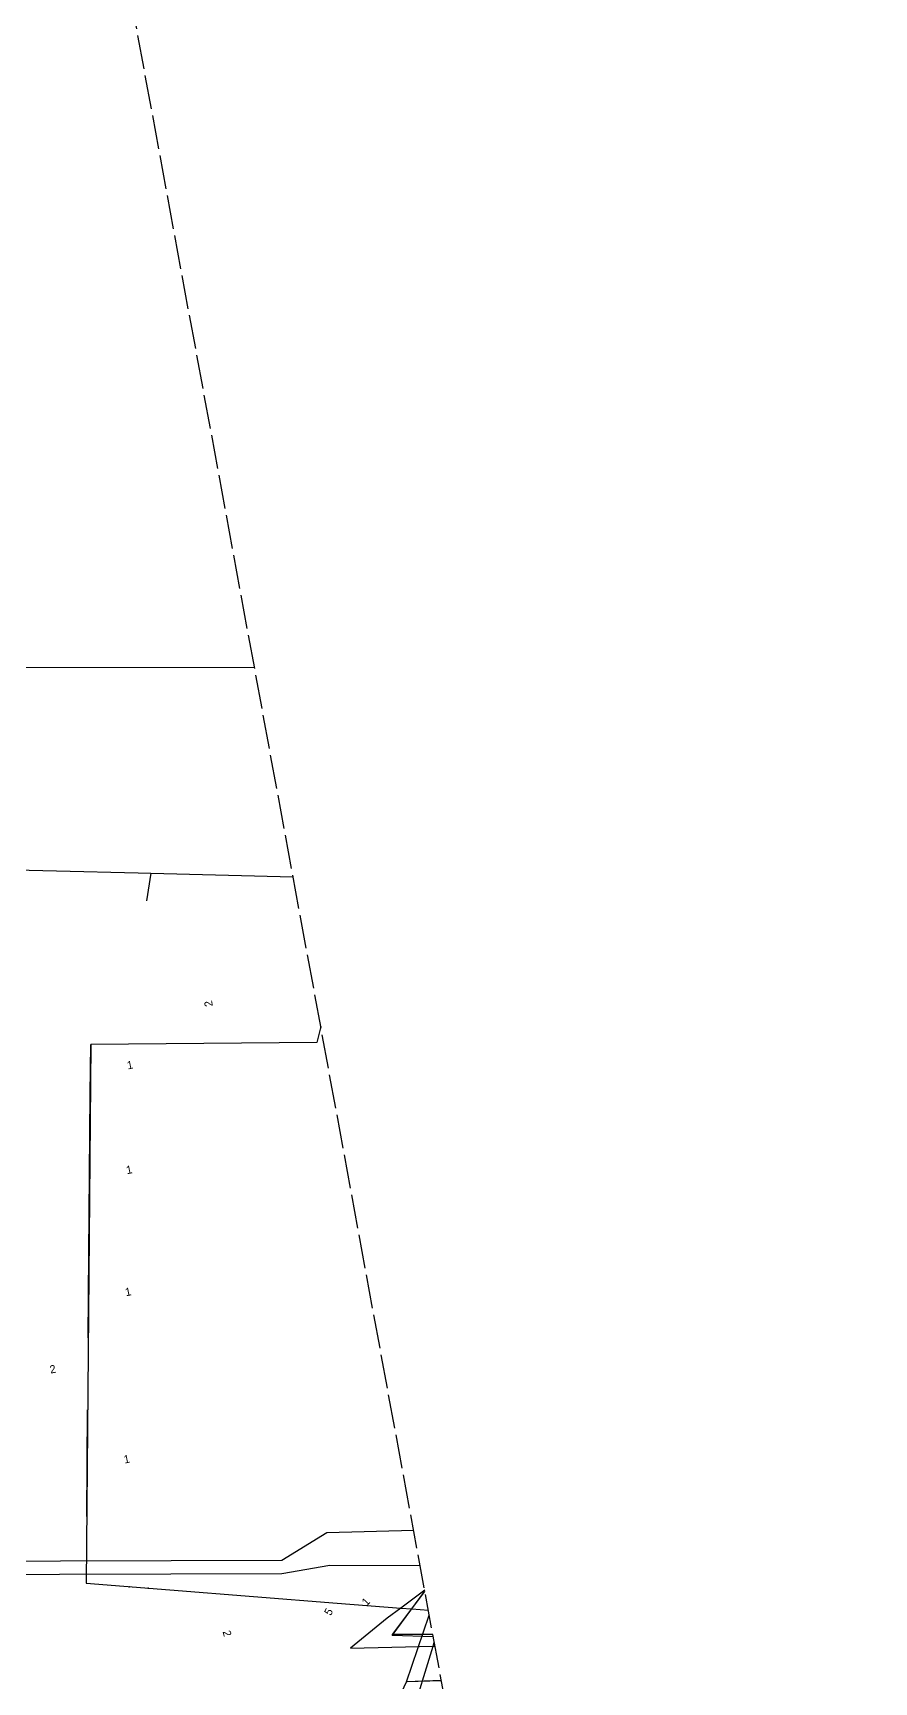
# Model space of a CAD drawing. Header units: metres. Extents: x -529 to 260, y -315 to 217.
# Drawn here: x 220 to 251.5, y 93.1 to 154.9 of the extents above; entities that cross this region are included whole.
import ezdxf

# ---------------------------------------------------------------- set-up
doc = ezdxf.new("R2010")
doc.units = ezdxf.units.M
doc.linetypes.add('DASHED', pattern=[1.524, 1.27, -0.254])
for name, color, linetype, true_color in [('KA0000_OVG_Orientatiepolygoon', 7, 'Continuous', 0xff00ff), ('KL0004_DAT_Kabelbed', 7, 'Continuous', 0x00ff00), ('KL0004_DAT_Mantelbuis', 7, 'Continuous', 0x00ff00), ('KL0004_DAT_Telecommunicatiekabel', 7, 'Continuous', 0x00ff00), ('KL0004_ELS_Elektriciteitskabel', 7, 'Continuous', 0x960000), ('KL0004_ELS_Kabelbed', 7, 'Continuous', 0x960000), ('KL0004_ELS_Mantelbuis', 7, 'Continuous', 0x960000), ('KL0004_EMS_Elektriciteitskabel', 7, 'Continuous', 0xc80000), ('KL0004_EMS_Kabelbed', 7, 'Continuous', 0xc80000), ('KL0004_EMS_Mantelbuis', 7, 'Continuous', 0xc80000), ('KL0004_GLD_Kabelbed', 7, 'Continuous', 0xffaf3c), ('KL0004_GLD_Mantelbuis', 7, 'Continuous', 0xffaf3c), ('KL0004_GLD_OlieGasChemicalienPijpleiding', 7, 'Continuous', 0xffaf3c), ('KL1010_DAT_Telecommunicatiekabel', 7, 'Continuous', 0x00ff00), ('KL1051_DAT_Annotatie', 7, 'Continuous', 0xffffff), ('KL1051_DAT_Appurtenance', 7, 'Continuous', 0x00ff00), ('KL1051_DAT_Kabelbed', 7, 'Continuous', 0x00ff00), ('KL1051_DAT_Mantelbuis', 7, 'Continuous', 0x00ff00), ('KL1089_DAT_Appurtenance', 7, 'Continuous', 0x00ff00), ('KL1089_DAT_Kabelbed', 7, 'Continuous', 0x00ff00), ('KL1126_DAT_Telecommunicatiekabel', 7, 'Continuous', 0x00ff00)]:
    doc.layers.add(name, color=color, linetype=linetype, true_color=true_color)

msp = doc.modelspace()

# ---------------------------------------------------------------- linework, layer by layer
at = {"layer": 'KA0000_OVG_Orientatiepolygoon', "linetype": 'DASHED'}
msp.add_lwpolyline([(212.467, 216.691), (-371.799, 183.859), (-469.178, -314.621), (251.501, 5.16), (212.467, 216.691)], close=True, dxfattribs=at)
at = {"layer": 'KL0004_DAT_Kabelbed', "linetype": 'CONTINUOUS'}
for points in [[(202.081, 123.488), (217.759, 123.541), (223.904, 123.386), (224.371, 123.374)], [(224.371, 123.374), (229.711, 123.239)], [(208.437, 97.057), (229.288, 97.12), (231.089, 97.441)], [(231.089, 97.441), (234.474, 97.43)]]:
    msp.add_lwpolyline(points, dxfattribs=at)
at = {"layer": 'KL0004_DAT_Mantelbuis', "linetype": 'CONTINUOUS'}
for points in [[(202.081, 123.488), (217.759, 123.541), (223.904, 123.386), (224.371, 123.374)], [(224.371, 123.374), (229.711, 123.239)], [(208.437, 97.057), (229.288, 97.12), (231.089, 97.441)], [(231.089, 97.441), (234.474, 97.43)]]:
    msp.add_lwpolyline(points, dxfattribs=at)
at = {"layer": 'KL0004_DAT_Telecommunicatiekabel', "linetype": 'CONTINUOUS'}
for points in [[(202.081, 123.488), (217.759, 123.541), (223.904, 123.386), (224.371, 123.374)], [(202.081, 123.488), (217.759, 123.541), (223.904, 123.386), (224.371, 123.374)], [(202.081, 123.488), (217.759, 123.541), (223.904, 123.386), (224.371, 123.374)], [(202.081, 123.488), (217.759, 123.541), (223.904, 123.386), (224.371, 123.374)], [(202.081, 123.488), (217.759, 123.541), (223.904, 123.386), (224.371, 123.374)], [(202.081, 123.488), (217.759, 123.541), (223.904, 123.386), (224.371, 123.374)], [(224.371, 123.374), (229.711, 123.239)], [(224.371, 123.374), (229.711, 123.239)], [(224.371, 123.374), (229.711, 123.239)], [(224.371, 123.374), (229.711, 123.239)], [(224.371, 123.374), (229.711, 123.239)], [(224.371, 123.374), (229.711, 123.239)], [(208.437, 97.057), (229.288, 97.12), (231.089, 97.441)], [(208.437, 97.057), (229.288, 97.12), (231.089, 97.441)], [(208.437, 97.057), (229.288, 97.12), (231.089, 97.441)], [(208.437, 97.057), (229.288, 97.12), (231.089, 97.441)], [(208.437, 97.057), (229.288, 97.12), (231.089, 97.441)], [(208.437, 97.057), (229.288, 97.12), (231.089, 97.441)], [(208.437, 97.057), (229.288, 97.12), (231.089, 97.441)], [(208.437, 97.057), (229.288, 97.12), (231.089, 97.441)], [(208.437, 97.057), (229.288, 97.12), (231.089, 97.441)], [(208.437, 97.057), (229.288, 97.12), (231.089, 97.441)], [(231.089, 97.441), (234.474, 97.43)], [(231.089, 97.441), (234.474, 97.43)], [(231.089, 97.441), (234.474, 97.43)], [(231.089, 97.441), (234.474, 97.43)], [(231.089, 97.441), (234.474, 97.43)], [(231.089, 97.441), (234.474, 97.43)], [(231.089, 97.441), (234.474, 97.43)], [(231.089, 97.441), (234.474, 97.43)], [(231.089, 97.441), (234.474, 97.43)], [(231.089, 97.441), (234.474, 97.43)]]:
    msp.add_lwpolyline(points, dxfattribs=at)
at = {"layer": 'KL0004_ELS_Elektriciteitskabel', "linetype": 'CONTINUOUS'}
for points in [[(202.081, 123.488), (217.759, 123.541), (223.904, 123.386), (224.371, 123.374)], [(202.081, 123.488), (217.759, 123.541), (223.904, 123.386), (224.371, 123.374)], [(202.081, 123.488), (217.759, 123.541), (223.904, 123.386), (224.371, 123.374)], [(202.081, 123.488), (217.759, 123.541), (223.904, 123.386), (224.371, 123.374)], [(202.081, 123.488), (217.759, 123.541), (223.904, 123.386), (224.371, 123.374)], [(202.081, 123.488), (217.759, 123.541), (223.904, 123.386), (224.371, 123.374)], [(202.081, 123.488), (217.759, 123.541), (223.904, 123.386), (224.371, 123.374)], [(202.081, 123.488), (217.759, 123.541), (223.904, 123.386), (224.371, 123.374)], [(202.081, 123.488), (217.759, 123.541), (223.904, 123.386), (224.371, 123.374)], [(202.081, 123.488), (217.759, 123.541), (223.904, 123.386), (224.371, 123.374)], [(202.081, 123.488), (217.759, 123.541), (223.904, 123.386), (224.371, 123.374)], [(202.081, 123.488), (217.759, 123.541), (223.904, 123.386), (224.371, 123.374)], [(202.081, 123.488), (217.759, 123.541), (223.904, 123.386), (224.371, 123.374)], [(202.081, 123.488), (217.759, 123.541), (223.904, 123.386), (224.371, 123.374)], [(202.081, 123.488), (217.759, 123.541), (223.904, 123.386), (224.371, 123.374)], [(202.081, 123.488), (217.759, 123.541), (223.904, 123.386), (224.371, 123.374)], [(202.081, 123.488), (217.759, 123.541), (223.904, 123.386), (224.371, 123.374)], [(202.081, 123.488), (217.759, 123.541), (223.904, 123.386), (224.371, 123.374)], [(202.081, 123.488), (217.759, 123.541), (223.904, 123.386), (224.371, 123.374)], [(202.081, 123.488), (217.759, 123.541), (223.904, 123.386), (224.371, 123.374)], [(202.081, 123.488), (217.759, 123.541), (223.904, 123.386), (224.371, 123.374)], [(202.081, 123.488), (217.759, 123.541), (223.904, 123.386), (224.371, 123.374)], [(202.081, 123.488), (217.759, 123.541), (223.904, 123.386), (224.371, 123.374)], [(202.081, 123.488), (217.759, 123.541), (223.904, 123.386), (224.371, 123.374)], [(202.081, 123.488), (217.759, 123.541), (223.904, 123.386), (224.371, 123.374)], [(202.081, 123.488), (217.759, 123.541), (223.904, 123.386), (224.371, 123.374)], [(202.081, 123.488), (217.759, 123.541), (223.904, 123.386), (224.371, 123.374)], [(202.081, 123.488), (217.759, 123.541), (223.904, 123.386), (224.371, 123.374)], [(202.081, 123.488), (217.759, 123.541), (223.904, 123.386), (224.371, 123.374)], [(202.081, 123.488), (217.759, 123.541), (223.904, 123.386), (224.371, 123.374)], [(202.081, 123.488), (217.759, 123.541), (223.904, 123.386), (224.371, 123.374)], [(202.081, 123.488), (217.759, 123.541), (223.904, 123.386), (224.371, 123.374)], [(202.081, 123.488), (217.759, 123.541), (223.904, 123.386), (224.371, 123.374)], [(202.081, 123.488), (217.759, 123.541), (223.904, 123.386), (224.371, 123.374)], [(202.081, 123.488), (217.759, 123.541), (223.904, 123.386), (224.371, 123.374)], [(202.081, 123.488), (217.759, 123.541), (223.904, 123.386), (224.371, 123.374)], [(202.081, 123.488), (217.759, 123.541), (223.904, 123.386), (224.371, 123.374)], [(202.081, 123.488), (217.759, 123.541), (223.904, 123.386), (224.371, 123.374)], [(202.081, 123.488), (217.759, 123.541), (223.904, 123.386), (224.371, 123.374)], [(202.081, 123.488), (217.759, 123.541), (223.904, 123.386), (224.371, 123.374)], [(202.081, 123.488), (217.759, 123.541), (223.904, 123.386), (224.371, 123.374)], [(202.081, 123.488), (217.759, 123.541), (223.904, 123.386), (224.371, 123.374)], [(202.081, 123.488), (217.759, 123.541), (223.904, 123.386), (224.371, 123.374)], [(202.081, 123.488), (217.759, 123.541), (223.904, 123.386), (224.371, 123.374)], [(202.081, 123.488), (217.759, 123.541), (223.904, 123.386), (224.371, 123.374)], [(202.081, 123.488), (217.759, 123.541), (223.904, 123.386), (224.371, 123.374)], [(202.081, 123.488), (217.759, 123.541), (223.904, 123.386), (224.371, 123.374)], [(202.081, 123.488), (217.759, 123.541), (223.904, 123.386), (224.371, 123.374)], [(202.081, 123.488), (217.759, 123.541), (223.904, 123.386), (224.371, 123.374)], [(202.081, 123.488), (217.759, 123.541), (223.904, 123.386), (224.371, 123.374)], [(224.371, 123.374), (224.209, 122.341)], [(224.371, 123.374), (224.209, 122.341)], [(224.371, 123.374), (229.711, 123.239)], [(224.371, 123.374), (229.711, 123.239)], [(224.371, 123.374), (229.711, 123.239)], [(224.371, 123.374), (229.711, 123.239)], [(224.371, 123.374), (229.711, 123.239)], [(224.371, 123.374), (229.711, 123.239)], [(224.371, 123.374), (229.711, 123.239)], [(224.371, 123.374), (229.711, 123.239)], [(224.371, 123.374), (229.711, 123.239)], [(224.371, 123.374), (229.711, 123.239)], [(224.371, 123.374), (229.711, 123.239)], [(224.371, 123.374), (229.711, 123.239)], [(224.371, 123.374), (229.711, 123.239)], [(224.371, 123.374), (229.711, 123.239)], [(224.371, 123.374), (229.711, 123.239)], [(224.371, 123.374), (229.711, 123.239)], [(224.371, 123.374), (229.711, 123.239)], [(224.371, 123.374), (229.711, 123.239)], [(224.371, 123.374), (229.711, 123.239)], [(224.371, 123.374), (229.711, 123.239)], [(224.371, 123.374), (229.711, 123.239)], [(224.371, 123.374), (229.711, 123.239)], [(224.371, 123.374), (229.711, 123.239)], [(224.371, 123.374), (229.711, 123.239)], [(224.371, 123.374), (229.711, 123.239)], [(224.371, 123.374), (229.711, 123.239)], [(224.371, 123.374), (229.711, 123.239)], [(224.371, 123.374), (229.711, 123.239)], [(224.371, 123.374), (229.711, 123.239)], [(224.371, 123.374), (229.711, 123.239)], [(224.371, 123.374), (229.711, 123.239)], [(224.371, 123.374), (229.711, 123.239)], [(224.371, 123.374), (229.711, 123.239)], [(224.371, 123.374), (229.711, 123.239)], [(224.371, 123.374), (229.711, 123.239)], [(224.371, 123.374), (229.711, 123.239)], [(224.371, 123.374), (229.711, 123.239)], [(224.371, 123.374), (229.711, 123.239)], [(224.371, 123.374), (229.711, 123.239)], [(224.371, 123.374), (229.711, 123.239)], [(224.371, 123.374), (229.711, 123.239)], [(224.371, 123.374), (229.711, 123.239)], [(224.371, 123.374), (229.711, 123.239)], [(224.371, 123.374), (229.711, 123.239)], [(224.371, 123.374), (229.711, 123.239)], [(224.371, 123.374), (229.711, 123.239)], [(229.285, 97.612), (208.539, 97.545), (203.849, 101.731), (201.673, 101.715), (199.049, 101.849)], [(229.285, 97.612), (208.539, 97.545), (203.849, 101.731), (201.673, 101.715), (199.049, 101.849)], [(234.235, 98.73), (230.974, 98.652), (229.285, 97.612)], [(234.235, 98.73), (230.974, 98.652), (229.285, 97.612)], [(208.437, 97.057), (229.288, 97.12), (231.089, 97.441)], [(208.437, 97.057), (229.288, 97.12), (231.089, 97.441)], [(208.437, 97.057), (229.288, 97.12), (231.089, 97.441)], [(208.437, 97.057), (229.288, 97.12), (231.089, 97.441)], [(208.437, 97.057), (229.288, 97.12), (231.089, 97.441)], [(208.437, 97.057), (229.288, 97.12), (231.089, 97.441)], [(208.437, 97.057), (229.288, 97.12), (231.089, 97.441)], [(208.437, 97.057), (229.288, 97.12), (231.089, 97.441)], [(208.437, 97.057), (229.288, 97.12), (231.089, 97.441)], [(208.437, 97.057), (229.288, 97.12), (231.089, 97.441)], [(208.437, 97.057), (229.288, 97.12), (231.089, 97.441)], [(208.437, 97.057), (229.288, 97.12), (231.089, 97.441)], [(208.437, 97.057), (229.288, 97.12), (231.089, 97.441)], [(208.437, 97.057), (229.288, 97.12), (231.089, 97.441)], [(208.437, 97.057), (229.288, 97.12), (231.089, 97.441)], [(208.437, 97.057), (229.288, 97.12), (231.089, 97.441)], [(208.437, 97.057), (229.288, 97.12), (231.089, 97.441)], [(208.437, 97.057), (229.288, 97.12), (231.089, 97.441)], [(208.437, 97.057), (229.288, 97.12), (231.089, 97.441)], [(208.437, 97.057), (229.288, 97.12), (231.089, 97.441)], [(208.437, 97.057), (229.288, 97.12), (231.089, 97.441)], [(208.437, 97.057), (229.288, 97.12), (231.089, 97.441)], [(208.437, 97.057), (229.288, 97.12), (231.089, 97.441)], [(208.437, 97.057), (229.288, 97.12), (231.089, 97.441)], [(208.437, 97.057), (229.288, 97.12), (231.089, 97.441)], [(208.437, 97.057), (229.288, 97.12), (231.089, 97.441)], [(208.437, 97.057), (229.288, 97.12), (231.089, 97.441)], [(208.437, 97.057), (229.288, 97.12), (231.089, 97.441)], [(208.437, 97.057), (229.288, 97.12), (231.089, 97.441)], [(208.437, 97.057), (229.288, 97.12), (231.089, 97.441)], [(208.437, 97.057), (229.288, 97.12), (231.089, 97.441)], [(208.437, 97.057), (229.288, 97.12), (231.089, 97.441)], [(208.437, 97.057), (229.288, 97.12), (231.089, 97.441)], [(208.437, 97.057), (229.288, 97.12), (231.089, 97.441)], [(208.437, 97.057), (229.288, 97.12), (231.089, 97.441)], [(208.437, 97.057), (229.288, 97.12), (231.089, 97.441)], [(208.437, 97.057), (229.288, 97.12), (231.089, 97.441)], [(208.437, 97.057), (229.288, 97.12), (231.089, 97.441)], [(208.437, 97.057), (229.288, 97.12), (231.089, 97.441)], [(208.437, 97.057), (229.288, 97.12), (231.089, 97.441)], [(208.437, 97.057), (229.288, 97.12), (231.089, 97.441)], [(208.437, 97.057), (229.288, 97.12), (231.089, 97.441)], [(208.437, 97.057), (229.288, 97.12), (231.089, 97.441)], [(208.437, 97.057), (229.288, 97.12), (231.089, 97.441)], [(208.437, 97.057), (229.288, 97.12), (231.089, 97.441)], [(208.437, 97.057), (229.288, 97.12), (231.089, 97.441)], [(208.437, 97.057), (229.288, 97.12), (231.089, 97.441)], [(208.437, 97.057), (229.288, 97.12), (231.089, 97.441)], [(208.437, 97.057), (229.288, 97.12), (231.089, 97.441)], [(208.437, 97.057), (229.288, 97.12), (231.089, 97.441)], [(208.437, 97.057), (229.288, 97.12), (231.089, 97.441)], [(208.437, 97.057), (229.288, 97.12), (231.089, 97.441)], [(208.437, 97.057), (229.288, 97.12), (231.089, 97.441)], [(208.437, 97.057), (229.288, 97.12), (231.089, 97.441)], [(208.437, 97.057), (229.288, 97.12), (231.089, 97.441)], [(208.437, 97.057), (229.288, 97.12), (231.089, 97.441)], [(208.437, 97.057), (229.288, 97.12), (231.089, 97.441)], [(208.437, 97.057), (229.288, 97.12), (231.089, 97.441)], [(208.437, 97.057), (229.288, 97.12), (231.089, 97.441)], [(208.437, 97.057), (229.288, 97.12), (231.089, 97.441)], [(208.437, 97.057), (229.288, 97.12), (231.089, 97.441)], [(208.437, 97.057), (229.288, 97.12), (231.089, 97.441)], [(208.437, 97.057), (229.288, 97.12), (231.089, 97.441)], [(208.437, 97.057), (229.288, 97.12), (231.089, 97.441)], [(208.437, 97.057), (229.288, 97.12), (231.089, 97.441)], [(208.437, 97.057), (229.288, 97.12), (231.089, 97.441)], [(208.437, 97.057), (229.288, 97.12), (231.089, 97.441)], [(208.437, 97.057), (229.288, 97.12), (231.089, 97.441)], [(208.437, 97.057), (229.288, 97.12), (231.089, 97.441)], [(208.437, 97.057), (229.288, 97.12), (231.089, 97.441)], [(208.437, 97.057), (229.288, 97.12), (231.089, 97.441)], [(208.437, 97.057), (229.288, 97.12), (231.089, 97.441)], [(208.437, 97.057), (229.288, 97.12), (231.089, 97.441)], [(208.437, 97.057), (229.288, 97.12), (231.089, 97.441)], [(208.437, 97.057), (229.288, 97.12), (231.089, 97.441)], [(208.437, 97.057), (229.288, 97.12), (231.089, 97.441)], [(208.437, 97.057), (229.288, 97.12), (231.089, 97.441)], [(208.437, 97.057), (229.288, 97.12), (231.089, 97.441)], [(231.089, 97.441), (234.474, 97.43)], [(231.089, 97.441), (234.474, 97.43)], [(231.089, 97.441), (234.474, 97.43)], [(231.089, 97.441), (234.474, 97.43)], [(231.089, 97.441), (234.474, 97.43)], [(231.089, 97.441), (234.474, 97.43)], [(231.089, 97.441), (234.474, 97.43)], [(231.089, 97.441), (234.474, 97.43)], [(231.089, 97.441), (234.474, 97.43)], [(231.089, 97.441), (234.474, 97.43)], [(231.089, 97.441), (234.474, 97.43)], [(231.089, 97.441), (234.474, 97.43)], [(231.089, 97.441), (234.474, 97.43)], [(231.089, 97.441), (234.474, 97.43)], [(231.089, 97.441), (234.474, 97.43)], [(231.089, 97.441), (234.474, 97.43)], [(231.089, 97.441), (234.474, 97.43)], [(231.089, 97.441), (234.474, 97.43)], [(231.089, 97.441), (234.474, 97.43)], [(231.089, 97.441), (234.474, 97.43)], [(231.089, 97.441), (234.474, 97.43)], [(231.089, 97.441), (234.474, 97.43)], [(231.089, 97.441), (234.474, 97.43)], [(231.089, 97.441), (234.474, 97.43)], [(231.089, 97.441), (234.474, 97.43)], [(231.089, 97.441), (234.474, 97.43)], [(231.089, 97.441), (234.474, 97.43)], [(231.089, 97.441), (234.474, 97.43)], [(231.089, 97.441), (234.474, 97.43)], [(231.089, 97.441), (234.474, 97.43)], [(231.089, 97.441), (234.474, 97.43)], [(231.089, 97.441), (234.474, 97.43)], [(231.089, 97.441), (234.474, 97.43)], [(231.089, 97.441), (234.474, 97.43)], [(231.089, 97.441), (234.474, 97.43)], [(231.089, 97.441), (234.474, 97.43)], [(231.089, 97.441), (234.474, 97.43)], [(231.089, 97.441), (234.474, 97.43)], [(231.089, 97.441), (234.474, 97.43)], [(231.089, 97.441), (234.474, 97.43)], [(231.089, 97.441), (234.474, 97.43)], [(231.089, 97.441), (234.474, 97.43)], [(231.089, 97.441), (234.474, 97.43)], [(231.089, 97.441), (234.474, 97.43)], [(231.089, 97.441), (234.474, 97.43)], [(231.089, 97.441), (234.474, 97.43)], [(231.089, 97.441), (234.474, 97.43)], [(231.089, 97.441), (234.474, 97.43)], [(231.089, 97.441), (234.474, 97.43)], [(231.089, 97.441), (234.474, 97.43)], [(231.089, 97.441), (234.474, 97.43)], [(231.089, 97.441), (234.474, 97.43)], [(231.089, 97.441), (234.474, 97.43)], [(231.089, 97.441), (234.474, 97.43)], [(231.089, 97.441), (234.474, 97.43)], [(231.089, 97.441), (234.474, 97.43)], [(231.089, 97.441), (234.474, 97.43)], [(231.089, 97.441), (234.474, 97.43)], [(231.089, 97.441), (234.474, 97.43)], [(231.089, 97.441), (234.474, 97.43)], [(231.089, 97.441), (234.474, 97.43)], [(231.089, 97.441), (234.474, 97.43)], [(231.089, 97.441), (234.474, 97.43)], [(231.089, 97.441), (234.474, 97.43)], [(231.089, 97.441), (234.474, 97.43)], [(231.089, 97.441), (234.474, 97.43)], [(231.089, 97.441), (234.474, 97.43)], [(231.089, 97.441), (234.474, 97.43)], [(231.089, 97.441), (234.474, 97.43)], [(231.089, 97.441), (234.474, 97.43)], [(231.089, 97.441), (234.474, 97.43)], [(231.089, 97.441), (234.474, 97.43)], [(231.089, 97.441), (234.474, 97.43)], [(231.089, 97.441), (234.474, 97.43)], [(231.089, 97.441), (234.474, 97.43)], [(231.089, 97.441), (234.474, 97.43)], [(231.089, 97.441), (234.474, 97.43)], [(231.089, 97.441), (234.474, 97.43)]]:
    msp.add_lwpolyline(points, dxfattribs=at)
at = {"layer": 'KL0004_ELS_Kabelbed', "linetype": 'CONTINUOUS'}
for points in [[(202.081, 123.488), (217.759, 123.541), (223.904, 123.386), (224.371, 123.374)], [(224.371, 123.374), (224.209, 122.341)], [(224.371, 123.374), (229.711, 123.239)], [(229.285, 97.612), (208.539, 97.545), (203.849, 101.731), (201.673, 101.715), (199.049, 101.849)], [(234.235, 98.73), (230.974, 98.652), (229.285, 97.612)], [(208.437, 97.057), (229.288, 97.12), (231.089, 97.441)], [(231.089, 97.441), (234.474, 97.43)]]:
    msp.add_lwpolyline(points, dxfattribs=at)
at = {"layer": 'KL0004_ELS_Mantelbuis', "linetype": 'CONTINUOUS'}
for points in [[(202.081, 123.488), (217.759, 123.541), (223.904, 123.386), (224.371, 123.374)], [(224.371, 123.374), (229.711, 123.239)], [(229.285, 97.612), (208.539, 97.545), (203.849, 101.731), (201.673, 101.715), (199.049, 101.849)], [(234.235, 98.73), (230.974, 98.652), (229.285, 97.612)], [(208.437, 97.057), (229.288, 97.12), (231.089, 97.441)], [(231.089, 97.441), (234.474, 97.43)]]:
    msp.add_lwpolyline(points, dxfattribs=at)
at = {"layer": 'KL0004_EMS_Elektriciteitskabel', "linetype": 'CONTINUOUS'}
for points in [[(202.081, 123.488), (217.759, 123.541), (223.904, 123.386), (224.371, 123.374)], [(202.081, 123.488), (217.759, 123.541), (223.904, 123.386), (224.371, 123.374)], [(224.371, 123.374), (229.711, 123.239)], [(224.371, 123.374), (229.711, 123.239)], [(208.437, 97.057), (229.288, 97.12), (231.089, 97.441)], [(208.437, 97.057), (229.288, 97.12), (231.089, 97.441)], [(231.089, 97.441), (234.474, 97.43)], [(231.089, 97.441), (234.474, 97.43)]]:
    msp.add_lwpolyline(points, dxfattribs=at)
at = {"layer": 'KL0004_EMS_Kabelbed', "linetype": 'CONTINUOUS'}
for points in [[(202.081, 123.488), (217.759, 123.541), (223.904, 123.386), (224.371, 123.374)], [(224.371, 123.374), (229.711, 123.239)], [(208.437, 97.057), (229.288, 97.12), (231.089, 97.441)], [(231.089, 97.441), (234.474, 97.43)]]:
    msp.add_lwpolyline(points, dxfattribs=at)
at = {"layer": 'KL0004_EMS_Mantelbuis', "linetype": 'CONTINUOUS'}
for points in [[(202.081, 123.488), (217.759, 123.541), (223.904, 123.386), (224.371, 123.374)], [(224.371, 123.374), (229.711, 123.239)], [(208.437, 97.057), (229.288, 97.12), (231.089, 97.441)], [(231.089, 97.441), (234.474, 97.43)]]:
    msp.add_lwpolyline(points, dxfattribs=at)
at = {"layer": 'KL0004_GLD_Kabelbed', "linetype": 'CONTINUOUS'}
for points in [[(229.285, 97.612), (208.539, 97.545), (203.849, 101.731), (201.673, 101.715), (199.049, 101.849)], [(234.235, 98.73), (230.974, 98.652), (229.285, 97.612)]]:
    msp.add_lwpolyline(points, dxfattribs=at)
at = {"layer": 'KL0004_GLD_Mantelbuis', "linetype": 'CONTINUOUS'}
for points in [[(229.285, 97.612), (208.539, 97.545), (203.849, 101.731), (201.673, 101.715), (199.049, 101.849)], [(234.235, 98.73), (230.974, 98.652), (229.285, 97.612)]]:
    msp.add_lwpolyline(points, dxfattribs=at)
at = {"layer": 'KL0004_GLD_OlieGasChemicalienPijpleiding', "linetype": 'CONTINUOUS'}
for points in [[(229.285, 97.612), (208.539, 97.545), (203.849, 101.731), (201.673, 101.715), (199.049, 101.849)], [(229.285, 97.612), (208.539, 97.545), (203.849, 101.731), (201.673, 101.715), (199.049, 101.849)], [(234.235, 98.73), (230.974, 98.652), (229.285, 97.612)], [(234.235, 98.73), (230.974, 98.652), (229.285, 97.612)]]:
    msp.add_lwpolyline(points, dxfattribs=at)
at = {"layer": 'KL1010_DAT_Telecommunicatiekabel', "linetype": 'CONTINUOUS'}
msp.add_lwpolyline([(234.968, 94.753), (233.427, 94.797), (234.653, 96.462)], dxfattribs=at)
msp.add_lwpolyline([(234.968, 94.753), (233.427, 94.797), (234.653, 96.462)], dxfattribs=at)
msp.add_lwpolyline([(234.968, 94.753), (233.427, 94.797), (234.653, 96.462)], dxfattribs=at)
msp.add_lwpolyline([(234.968, 94.753), (233.427, 94.797), (234.653, 96.462)], dxfattribs=at)
at = {"layer": 'KL1051_DAT_Appurtenance'}
for p in [(223.568, 96.628), (224.275, 96.572)]:
    msp.add_point(p, dxfattribs=at)
at = {"layer": 'KL1051_DAT_Kabelbed', "linetype": 'CONTINUOUS'}
for points in [[(189.508, 98.917), (196.233, 131.098), (228.264, 131.085)], [(230.745, 117.634), (230.597, 117.035), (222.12, 116.954), (221.951, 96.756), (231.365, 96.013), (233.751, 95.829), (234.162, 95.797), (234.784, 95.749)], [(222.104, 115.108), (222.12, 116.954)], [(222.055, 109.097), (222.105, 115.11)], [(222.029, 105.956), (222.055, 109.1)], [(221.972, 99.255), (222.005, 103.254)], [(234.646, 96.5), (233.751, 95.829), (233.245, 95.451), (231.868, 94.319), (234.965, 94.394), (235.034, 94.396)], [(234.954, 94.831), (234.74, 94.839), (233.443, 94.843), (234.162, 95.797), (234.655, 96.451)], [(237.894, 78.9), (235.61, 78.583), (231.23, 77.977), (231.095, 77.956), (231.201, 79.427), (231.596, 82.469), (232.222, 85.593), (233.067, 88.664), (234.124, 91.67), (234.965, 94.394), (235.006, 94.549)]]:
    msp.add_lwpolyline(points, dxfattribs=at)
at = {"layer": 'KL1051_DAT_Mantelbuis', "linetype": 'CONTINUOUS'}
for points in [[(222.104, 115.108), (222.12, 116.954)], [(222.055, 109.097), (222.105, 115.11)], [(222.029, 105.956), (222.055, 109.1)], [(221.972, 99.255), (222.005, 103.254)]]:
    msp.add_lwpolyline(points, dxfattribs=at)
at = {"layer": 'KL1089_DAT_Appurtenance'}
msp.add_point((233.959, 93.068), dxfattribs=at)
at = {"layer": 'KL1089_DAT_Kabelbed', "linetype": 'CONTINUOUS'}
for points in [[(233.959, 93.068), (234.819, 95.562)], [(235.272, 93.108), (233.959, 93.068), (234.819, 95.562)], [(232.897, 90.785), (233.959, 93.068)], [(235.272, 93.108), (233.959, 93.068)]]:
    msp.add_lwpolyline(points, dxfattribs=at)
at = {"layer": 'KL1126_DAT_Telecommunicatiekabel', "linetype": 'CONTINUOUS'}
msp.add_lwpolyline([(235.272, 93.105), (233.959, 93.068), (234.819, 95.562)], dxfattribs=at)

# ---------------------------------------------------------------- texts
at = {"layer": 'KL1051_DAT_Annotatie', "char_height": 0.3, "attachment_point": 7}
for s, insert, rotation in [('2', (226.704, 118.398), 100.163), ('1', (223.512, 116.019), 11.163), ('1', (223.48, 112.092), 11.163), ('1', (223.442, 107.516), 11.163), ('2', (220.617, 104.617), 11.163), ('1', (223.388, 101.243), 11.163), ('5', (231.123, 95.518), 61.263), ('1', (232.476, 95.886), 47.763), ('2', (227.063, 94.948), 285.263)]:
    msp.add_mtext(s, dxfattribs=dict(at, insert=insert, rotation=rotation))

doc.saveas('drawing.dxf')
